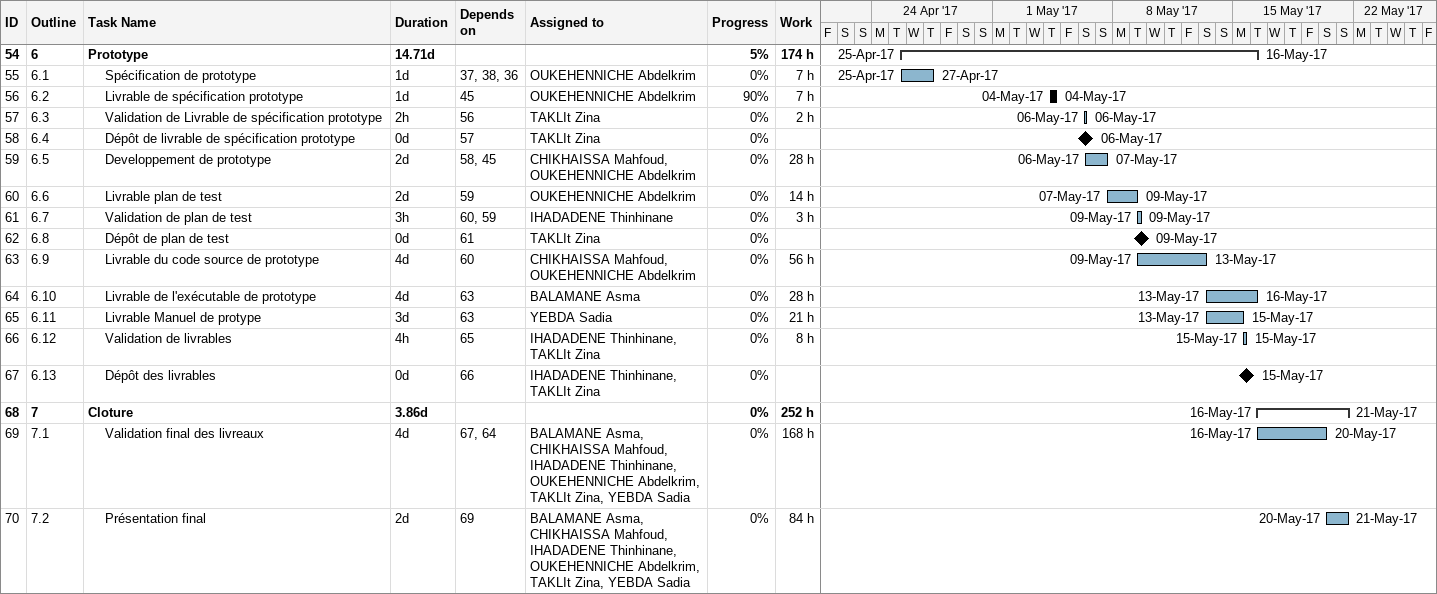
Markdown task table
| ID | WBS | Task | Duration | Start | Finish | Predecessors | Resources | % complete | Work (h) |
|---|---|---|---|---|---|---|---|---|---|
| 54 | 6 | **Prototype** | 14.71d | 2017-04-25 | 2017-05-16 |  |  | 5 | 174 |
| 55 | 6.1 | Spécification de prototype | 1d | 2017-04-25 | 2017-04-27 | 37, 38, 36 | OUKEHENNICHE Abdelkrim | 0 | 7 |
| 56 | 6.2 | Livrable de spécification prototype | 1d | 2017-05-04 | 2017-05-04 | 45 | OUKEHENNICHE Abdelkrim | 90 | 7 |
| 57 | 6.3 | Validation de Livrable de spécification prototype | 2h | 2017-05-06 | 2017-05-06 | 56 | TAKLIt Zina | 0 | 2 |
| 58 | 6.4 | Dépôt de livrable de spécification prototype | 0d | 2017-05-06 | 2017-05-06 | 57 | TAKLIt Zina | 0 |  |
| 59 | 6.5 | Developpement de prototype | 2d | 2017-05-06 | 2017-05-07 | 58, 45 | CHIKHAISSA Mahfoud, OUKEHENNICHE Abdelkrim | 0 | 28 |
| 60 | 6.6 | Livrable plan de test | 2d | 2017-05-07 | 2017-05-09 | 59 | OUKEHENNICHE Abdelkrim | 0 | 14 |
| 61 | 6.7 | Validation de plan de test | 3h | 2017-05-09 | 2017-05-09 | 60, 59 | IHADADENE Thinhinane | 0 | 3 |
| 62 | 6.8 | Dépôt de plan de test | 0d | 2017-05-09 | 2017-05-09 | 61 | TAKLIt Zina | 0 |  |
| 63 | 6.9 | Livrable du code source de prototype | 4d | 2017-05-09 | 2017-05-13 | 60 | CHIKHAISSA Mahfoud, OUKEHENNICHE Abdelkrim | 0 | 56 |
| 64 | 6.10 | Livrable de l'exécutable de prototype | 4d | 2017-05-13 | 2017-05-16 | 63 | BALAMANE Asma | 0 | 28 |
| 65 | 6.11 | Livrable Manuel de protype | 3d | 2017-05-13 | 2017-05-15 | 63 | YEBDA Sadia | 0 | 21 |
| 66 | 6.12 | Validation de livrables | 4h | 2017-05-15 | 2017-05-15 | 65 | IHADADENE Thinhinane, TAKLIt Zina | 0 | 8 |
| 67 | 6.13 | Dépôt des livrables | 0d | 2017-05-15 | 2017-05-15 | 66 | IHADADENE Thinhinane, TAKLIt Zina | 0 |  |
| 68 | 7 | **Cloture** | 3.86d | 2017-05-16 | 2017-05-21 |  |  | 0 | 252 |
| 69 | 7.1 | Validation final des livreaux | 4d | 2017-05-16 | 2017-05-20 | 67, 64 | BALAMANE Asma, CHIKHAISSA Mahfoud, IHADADENE Thinhinane, OUKEHENNICHE Abdelkrim, TAKLIt Zina, YEBDA Sadia | 0 | 168 |
| 70 | 7.2 | Présentation final | 2d | 2017-05-20 | 2017-05-21 | 69 | BALAMANE Asma, CHIKHAISSA Mahfoud, IHADADENE Thinhinane, OUKEHENNICHE Abdelkrim, TAKLIt Zina, YEBDA Sadia | 0 | 84 |
